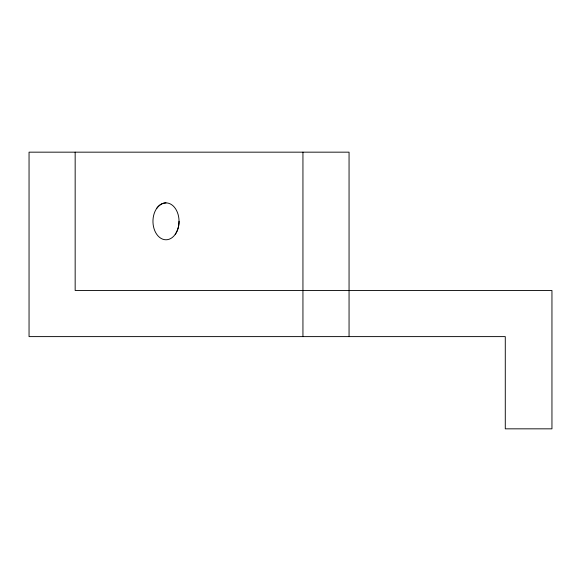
<?xml version="1.0" encoding="UTF-8"?>
<svg xmlns="http://www.w3.org/2000/svg" width="581" height="581" viewBox="0 0 581 581"><rect width="100%" height="100%" fill="white"/><g stroke="black" fill="none" stroke-linecap="round" stroke-linejoin="round"><path stroke-width="0.87" d="M349.058 336.61L349.058 152.164L29.05 152.164L29.05 336.61L505.281 336.61L505.281 428.836L551.95 428.836L551.95 290.5L75.16 290.5L75.16 152.164M302.941 152.164L302.941 336.61M156.776 208.288A18.447 13.043 90 0 1 165.999 202.885M179.042 221.332A18.447 13.043 90 0 1 175.222 234.375M159.477 205.354A18.447 13.043 -90 0 0 156.776 234.375A18.447 13.043 90 0 0 165.999 239.779A18.447 13.043 -90 0 0 178.592 216.56A18.447 13.043 -90 0 0 159.477 205.354"/></g></svg>
